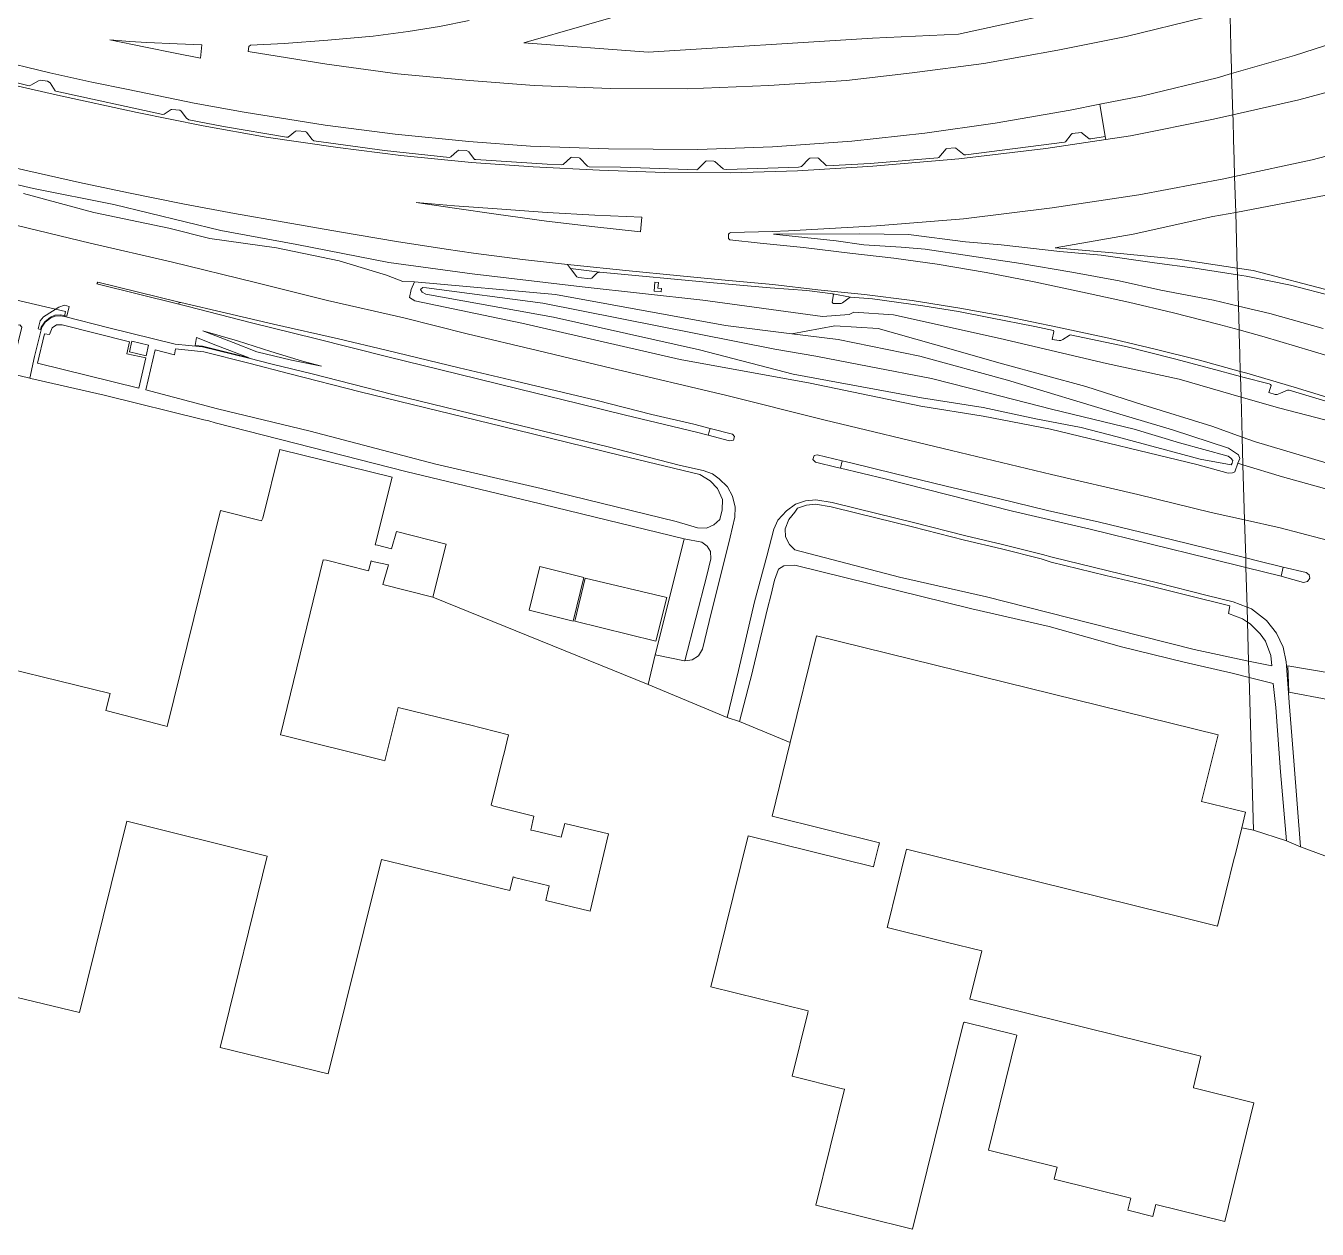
# Model space of a CAD drawing. Header units: metres. Extents: x 112942 to 118371, y 496117 to 499046.
# Drawn here: x 117495 to 117725.7, y 496274.2 to 496489.3 of the extents above; entities that cross this region are included whole.
import ezdxf

# ---------------------------------------------------------------- set-up
doc = ezdxf.new("R2010")
doc.units = ezdxf.units.M
doc.layers.add('B-WE-OG-TOPOKAART-G', color=253, linetype='Continuous', lineweight=18)

msp = doc.modelspace()

# ---------------------------------------------------------------- linework, layer by layer
at = {"layer": 'B-WE-OG-TOPOKAART-G'}
for points, elevation in [([(117516.476, 496430.358), (117513.504, 496431.061), (117513.95, 496432.948), (117516.923, 496432.245), (117516.476, 496430.358)], 0.197), ([(117513.504, 496431.061), (117516.476, 496430.358), (117516.923, 496432.245), (117513.95, 496432.948), (117513.504, 496431.061)], 0.197), ([(117584.904, 496384.855), (117586.854, 496392.685), (117594.717, 496390.705), (117592.797, 496382.911), (117584.904, 496384.855)], -0.103), ([(117584.904, 496384.855), (117592.797, 496382.911), (117594.717, 496390.705), (117586.854, 496392.685), (117584.904, 496384.855)], -0.103), ([(117607.565, 496379.324), (117593.103, 496382.94), (117594.941, 496390.615), (117609.555, 496387.152), (117607.565, 496379.324)], -0.211), ([(117593.103, 496382.94), (117607.565, 496379.324), (117609.555, 496387.152), (117594.941, 496390.615), (117593.103, 496382.94)], -0.211), ([(117712.279, 496345.979), (117711.076, 496341.104), (117710.935, 496340.535), (117707.941, 496328.409), (117699.124, 496330.586), (117698.828, 496330.659), (117652.348, 496342.134), (117652.233, 496341.665), (117649.004, 496328.588), (117648.899, 496328.161), (117658.973, 496325.674), (117659.457, 496325.554), (117665.797, 496323.989), (117663.661, 496315.337), (117663.962, 496315.263), (117704.989, 496305.134), (117703.621, 496299.595), (117703.661, 496299.5), (117714.456, 496296.836), (117709.219, 496275.617), (117696.898, 496278.658), (117696.787, 496278.21), (117696.372, 496276.525), (117691.908, 496277.627), (117692.441, 496279.788), (117678.751, 496283.167), (117679.186, 496284.927), (117679.281, 496285.313), (117667.012, 496288.341), (117672.095, 496308.938), (117671.686, 496309.039), (117662.742, 496311.246), (117662.561, 496311.114), (117653.457, 496274.237), (117636.177, 496278.503), (117641.297, 496299.245), (117640.936, 496299.334), (117631.904, 496301.564), (117634.707, 496312.917), (117634.792, 496313.265), (117617.407, 496317.557), (117624.065, 496344.524), (117646.475, 496338.991), (117646.609, 496339.535), (117647.382, 496342.666), (117647.543, 496343.317), (117628.337, 496348.058), (117631.594, 496361.25), (117636.297, 496380.302), (117708.037, 496362.591), (117705.098, 496350.686), (117712.962, 496348.744), (117712.279, 496345.979)], 0.149)]:
    msp.add_lwpolyline(points, close=True, dxfattribs=dict(at, elevation=elevation))
at = {"layer": 'B-WE-OG-TOPOKAART-G', "elevation": 0.503}
msp.add_lwpolyline([(117482.792, 496376.649), (117510.043, 496369.977), (117509.295, 496366.935), (117509.528, 496366.873), (117519.821, 496364.22), (117520.235, 496364.109), (117529.772, 496402.677), (117537.113, 496400.826), (117537.344, 496401.311), (117540.365, 496413.566), (117560.442, 496408.653), (117557.428, 496396.571), (117557.811, 496396.488), (117560.309, 496395.851), (117561.22, 496398.93), (117570.12, 496396.702), (117567.701, 496387.178), (117558.779, 496389.438), (117559.781, 496392.953), (117556.961, 496393.594), (117556.708, 496393.712), (117556.221, 496391.88), (117548.713, 496393.803), (117548.137, 496393.882), (117540.478, 496362.616), (117540.765, 496362.532), (117558.743, 496358.049), (117559.153, 496357.921), (117561.5, 496367.48), (117573.498, 496364.544), (117574.288, 496364.364), (117581.226, 496362.601), (117580.396, 496359.099), (117580.258, 496358.726), (117578.127, 496349.997), (117578.63, 496349.847), (117585.739, 496348.045), (117585.223, 496345.582), (117585.646, 496345.501), (117590.636, 496344.292), (117591.287, 496346.736), (117599.103, 496344.875), (117595.856, 496331.075), (117587.894, 496332.965), (117588.512, 496335.595), (117582.566, 496337.032), (117582.058, 496337.205), (117581.451, 496334.784), (117558.519, 496340.296), (117549.034, 496302.023), (117529.686, 496306.702), (117538.137, 496340.901), (117513.039, 496347.149), (117504.571, 496312.937), (117485.222, 496317.614)], dxfattribs=at)
at = {"layer": 'B-WE-OG-TOPOKAART-G'}
for points in [[(117709.915, 496499.924, 0.266), (117708.524, 496499.478, 0.277), (117686.843, 496493.283, 0.286), (117661.663, 496487.837, 0.049), (117646.279, 496487.126, 0.034), (117606.21, 496484.632, 0.106), (117584, 496486.273, 0.307), (117616.33, 496495.644, 0.583), (117642.291, 496513.058, 1.171), (117654.042, 496521.121, 1.3), (117665.12, 496530.207, 1.522), (117680.073, 496544.947, 1.807), (117693.818, 496561.327, 2.332), (117702.052, 496572.628, 2.731), (117707.543, 496581.947, 2.786), (117709.915, 496499.924, 0.266)], [(117735.93, 496488.613, 0.589), (117721.7, 496484.034, 0.644), (117710.469, 496480.802, 0.604), (117710.444, 496481.667, 0.574), (117710.342, 496485.19, 0.428), (117710.238, 496488.774, 0.267), (117710.141, 496492.114, 0.146), (117718.146, 496494.358, 0.14), (117731.345, 496498.58, 0.134)], [(117616.33, 496495.644, 0.583), (117584, 496486.273, 0.307), (117606.21, 496484.632, 0.106), (117646.279, 496487.126, 0.034), (117661.663, 496487.837, 0.049), (117686.843, 496493.283, 0.286)], [(117710.141, 496492.114, 0.146), (117710.238, 496488.774, 0.267), (117710.342, 496485.19, 0.428), (117710.444, 496481.667, 0.574), (117710.469, 496480.802, 0.604), (117707.87, 496480.054, 0.595), (117694.606, 496476.782, 0.547), (117686.918, 496475.303, 0.57), (117681.588, 496474.277, 0.596), (117668.199, 496471.902, 0.586), (117655.646, 496470.121, 0.616), (117642.575, 496468.68, 0.633), (117628.443, 496467.718, 0.609), (117615.05, 496467.197, 0.606), (117599.11, 496467.313, 0.602), (117585.198, 496467.816, 0.596), (117574.141, 496468.651, 0.596), (117560.984, 496469.933, 0.606), (117548.472, 496471.537, 0.571), (117534.011, 496473.898, 0.541), (117525.064, 496475.488, 0.52), (117513.267, 496477.937, 0.488), (117506.807, 496479.254, 0.487), (117499.304, 496480.945, 0.461), (117488.912, 496483.411, 0.418)], [(117705.26, 496490.746, 0.149), (117691.623, 496487.439, 0.163), (117679.398, 496484.955, 0.143), (117666.208, 496482.617, 0.168), (117653.4, 496480.928, 0.135), (117641.643, 496479.562, 0.141), (117627.76, 496478.635, 0.135), (117613.157, 496478.075, 0.128), (117599.426, 496478.127, 0.163), (117585.825, 496478.637, 0.16), (117574.241, 496479.56, 0.146), (117561.381, 496480.769, 0.137), (117548.788, 496482.47, 0.107), (117534.702, 496484.745, 0.172), (117534.84, 496485.613, 0.164), (117535.11, 496485.857, 0.162), (117541.156, 496486.154, 0.251), (117548.933, 496486.732, 0.272), (117557.072, 496487.483, 0.334), (117563.325, 496488.323, 0.375), (117568.884, 496489.194, 0.409), (117574.198, 496490.247, 0.432)], [(117574.198, 496490.247, 0.432), (117568.884, 496489.194, 0.409), (117563.325, 496488.323, 0.375), (117557.072, 496487.483, 0.334), (117548.933, 496486.732, 0.272), (117541.156, 496486.154, 0.251), (117535.11, 496485.857, 0.162), (117534.84, 496485.613, 0.164), (117534.702, 496484.745, 0.172), (117548.788, 496482.47, 0.107), (117561.381, 496480.769, 0.137), (117574.241, 496479.56, 0.146), (117585.825, 496478.637, 0.16), (117599.426, 496478.127, 0.163), (117613.157, 496478.075, 0.128), (117627.76, 496478.635, 0.135), (117641.643, 496479.562, 0.141), (117653.4, 496480.928, 0.135), (117666.208, 496482.617, 0.168), (117679.398, 496484.955, 0.143), (117691.623, 496487.439, 0.163), (117705.26, 496490.746, 0.149)], [(117526.182, 496483.556, 0.254), (117521.676, 496484.434, 0.25), (117521.701, 496484.425, 0.243), (117516.368, 496485.488, 0.234), (117510.02, 496486.827, 0.214), (117513.578, 496486.55, 0.216), (117516.606, 496486.358, 0.222), (117522.036, 496486.094, 0.229), (117526.453, 496485.951, 0.215), (117526.182, 496483.556, 0.254)], [(117736.82, 496479.966, 0.432), (117722.484, 496476.103, 0.419), (117710.682, 496473.406, 0.418), (117710.469, 496480.802, 0.604), (117721.7, 496484.034, 0.644), (117735.93, 496488.613, 0.589)], [(117488.912, 496483.411, 0.418), (117499.304, 496480.945, 0.461), (117506.807, 496479.254, 0.487), (117513.267, 496477.937, 0.488), (117525.064, 496475.488, 0.52), (117534.011, 496473.898, 0.541), (117548.472, 496471.537, 0.571), (117560.984, 496469.933, 0.606), (117574.141, 496468.651, 0.596), (117585.198, 496467.816, 0.596), (117599.11, 496467.313, 0.602), (117615.05, 496467.197, 0.606), (117628.443, 496467.718, 0.609), (117642.575, 496468.68, 0.633), (117655.646, 496470.121, 0.616), (117668.199, 496471.902, 0.586), (117681.588, 496474.277, 0.596), (117686.918, 496475.303, 0.57)], [(117485.079, 496481.241, 0.577), (117495.585, 496478.597, 0.574), (117495.853, 496478.719, 0.568), (117497.271, 496479.483, 0.568), (117497.525, 496479.605, 0.568), (117498.832, 496479.417, 0.571), (117499.311, 496479.117, 0.577), (117500.222, 496477.726, 0.571), (117500.327, 496477.623, 0.568), (117519.471, 496473.445, 0.526), (117519.706, 496473.548, 0.523), (117520.981, 496474.346, 0.514), (117521.051, 496474.385, 0.514), (117522.532, 496474.225, 0.529), (117522.739, 496474.062, 0.532), (117523.709, 496472.842, 0.544), (117524.102, 496472.492, 0.541), (117530.332, 496471.335, 0.529), (117541.547, 496469.42, 0.499), (117541.866, 496469.424, 0.499), (117543.164, 496470.473, 0.46), (117543.405, 496470.575, 0.46), (117544.876, 496470.405, 0.457), (117545.148, 496470.294, 0.457), (117546.127, 496469.011, 0.463), (117546.431, 496468.779, 0.463), (117559.074, 496467.021, 0.466), (117570.689, 496465.804, 0.49), (117570.907, 496465.902, 0.484), (117572.07, 496466.936, 0.46), (117572.383, 496467.071, 0.46), (117573.714, 496467.042, 0.451), (117574.164, 496466.789, 0.433), (117575.164, 496465.459, 0.418), (117575.391, 496465.404, 0.418), (117588.15, 496464.577, 0.496), (117590.724, 496464.453, 0.469), (117590.983, 496464.536, 0.469), (117592.376, 496465.784, 0.478), (117592.502, 496465.831, 0.478), (117593.889, 496465.722, 0.484), (117593.996, 496465.646, 0.484), (117595.386, 496464.219, 0.475), (117595.629, 496464.146, 0.472), (117601.283, 496464.072, 0.478), (117604.82, 496463.93, 0.538), (117614.885, 496463.611, 0.466), (117615.096, 496463.684, 0.442), (117616.499, 496465.138, 0.496), (117616.6, 496465.186, 0.502), (117617.924, 496465.144, 0.499), (117618.096, 496465.1, 0.499), (117619.58, 496463.764, 0.52), (117619.725, 496463.716, 0.52), (117620.27, 496463.654, 0.526), (117633.071, 496464.035, 0.517), (117633.373, 496464.1, 0.511), (117633.6, 496464.201, 0.508), (117634.921, 496465.574, 0.493), (117635.092, 496465.644, 0.493), (117636.456, 496465.71, 0.493), (117636.633, 496465.677, 0.493), (117638.001, 496464.343, 0.526), (117638.11, 496464.311, 0.526), (117645.887, 496464.722, 0.541), (117657.944, 496465.724, 0.475), (117658.144, 496465.815, 0.475), (117659.449, 496467.326, 0.505), (117659.574, 496467.42, 0.508), (117661.034, 496467.514, 0.511), (117661.155, 496467.469, 0.511), (117662.681, 496466.257, 0.523), (117662.963, 496466.246, 0.526), (117680.597, 496468.5, 0.508), (117680.78, 496468.596, 0.508), (117681.815, 496469.91, 0.451), (117681.951, 496470.055, 0.451), (117683.607, 496470.234, 0.436), (117683.755, 496470.16, 0.445), (117685.026, 496469.152, 0.406), (117685.331, 496469.099, 0.445), (117687.879, 496469.545, 0.439)], [(117686.918, 496475.303, 0.57), (117686.978, 496474.945, 0.64), (117687.879, 496469.545, 0.439), (117685.331, 496469.099, 0.445), (117685.026, 496469.152, 0.406), (117683.755, 496470.16, 0.445), (117683.607, 496470.234, 0.436), (117681.951, 496470.055, 0.451), (117681.815, 496469.91, 0.451), (117680.78, 496468.596, 0.508), (117680.597, 496468.5, 0.508), (117662.963, 496466.246, 0.526), (117662.681, 496466.257, 0.523), (117661.155, 496467.469, 0.511), (117661.034, 496467.514, 0.511), (117659.574, 496467.42, 0.508), (117659.449, 496467.326, 0.505), (117658.144, 496465.815, 0.475), (117657.944, 496465.724, 0.475), (117645.887, 496464.722, 0.541), (117638.11, 496464.311, 0.526), (117638.001, 496464.343, 0.526), (117636.633, 496465.677, 0.493), (117636.456, 496465.71, 0.493), (117635.092, 496465.644, 0.493), (117634.921, 496465.574, 0.493), (117633.6, 496464.201, 0.508), (117633.373, 496464.1, 0.511), (117633.071, 496464.035, 0.517), (117620.27, 496463.654, 0.526), (117619.725, 496463.716, 0.52), (117619.58, 496463.764, 0.52), (117618.096, 496465.1, 0.499), (117617.924, 496465.144, 0.499), (117616.6, 496465.186, 0.502), (117616.499, 496465.138, 0.496), (117615.096, 496463.684, 0.442), (117614.885, 496463.611, 0.466), (117604.82, 496463.93, 0.538), (117601.283, 496464.072, 0.478), (117595.629, 496464.146, 0.472), (117595.386, 496464.219, 0.475), (117593.996, 496465.646, 0.484), (117593.889, 496465.722, 0.484), (117592.502, 496465.831, 0.478), (117592.376, 496465.784, 0.478), (117590.983, 496464.536, 0.469), (117590.724, 496464.453, 0.469), (117588.15, 496464.577, 0.496), (117575.391, 496465.404, 0.418), (117575.164, 496465.459, 0.418), (117574.164, 496466.789, 0.433), (117573.714, 496467.042, 0.451), (117572.383, 496467.071, 0.46), (117572.07, 496466.936, 0.46), (117570.907, 496465.902, 0.484), (117570.689, 496465.804, 0.49), (117559.074, 496467.021, 0.466), (117546.431, 496468.779, 0.463), (117546.127, 496469.011, 0.463), (117545.148, 496470.294, 0.457), (117544.876, 496470.405, 0.457), (117543.405, 496470.575, 0.46), (117543.164, 496470.473, 0.46), (117541.866, 496469.424, 0.499), (117541.547, 496469.42, 0.499), (117530.332, 496471.335, 0.529), (117524.102, 496472.492, 0.541), (117523.709, 496472.842, 0.544), (117522.739, 496474.062, 0.532), (117522.532, 496474.225, 0.529), (117521.051, 496474.385, 0.514), (117520.981, 496474.346, 0.514), (117519.706, 496473.548, 0.523), (117519.471, 496473.445, 0.526), (117500.327, 496477.623, 0.568), (117500.222, 496477.726, 0.571), (117499.311, 496479.117, 0.577), (117498.832, 496479.417, 0.571), (117497.525, 496479.605, 0.568), (117497.271, 496479.483, 0.568), (117495.853, 496478.719, 0.568), (117495.585, 496478.597, 0.574), (117485.079, 496481.241, 0.577)], [(117710.682, 496473.406, 0.418), (117707.244, 496472.62, 0.418), (117692.362, 496469.687, 0.434), (117687.967, 496469.022, 0.43), (117687.879, 496469.545, 0.439), (117686.978, 496474.945, 0.64), (117686.918, 496475.303, 0.57), (117694.606, 496476.782, 0.547), (117707.87, 496480.054, 0.595), (117710.469, 496480.802, 0.604), (117710.682, 496473.406, 0.418)], [(117739.623, 496469.225, 0.798), (117724.871, 496465.388, 0.807), (117711.001, 496462.377, 0.817), (117710.913, 496465.425, 0.742), (117710.811, 496468.951, 0.6), (117710.709, 496472.494, 0.468), (117710.682, 496473.406, 0.418), (117722.484, 496476.103, 0.419), (117736.82, 496479.966, 0.432)], [(117489.367, 496479.48, 0.452), (117500.617, 496476.941, 0.423), (117514.888, 496473.808, 0.408), (117526.669, 496471.444, 0.393), (117537.935, 496469.423, 0.402), (117550.723, 496467.545, 0.411), (117562.005, 496466.154, 0.41), (117574.615, 496464.905, 0.37), (117585.661, 496464.134, 0.396), (117597.498, 496463.496, 0.389), (117609.103, 496463.13, 0.41), (117620.95, 496463.065, 0.406), (117632.857, 496463.424, 0.431), (117645.466, 496464.151, 0.424), (117646.374, 496464.216, 0.442), (117661.706, 496465.524, 0.453), (117677.251, 496467.401, 0.434), (117687.967, 496469.022, 0.43), (117692.362, 496469.687, 0.434), (117707.244, 496472.62, 0.418), (117710.682, 496473.406, 0.418), (117710.709, 496472.494, 0.468), (117710.811, 496468.951, 0.6), (117710.913, 496465.425, 0.742), (117711.001, 496462.377, 0.817), (117709.081, 496461.96, 0.818), (117693.888, 496459.098, 0.787), (117678.379, 496456.811, 0.776), (117662.559, 496454.838, 0.779), (117647.011, 496453.591, 0.81), (117631.303, 496452.666, 0.755), (117628.384, 496452.59, 0.749), (117620.973, 496452.395, 0.764), (117620.715, 496452.271, 0.771), (117620.553, 496452.076, 0.791), (117620.568, 496451.718, 0.795), (117620.539, 496451.323, 0.797), (117620.771, 496451.054, 0.8), (117626.235, 496450.481, 0.9), (117633.954, 496449.673, 1.135), (117642.254, 496448.68, 1.425), (117650.072, 496447.816, 1.737), (117657.85, 496446.731, 2.072), (117666.595, 496445.225, 2.478), (117675.162, 496443.561, 2.865), (117683.796, 496441.736, 3.269), (117692.017, 496439.902, 3.614), (117700.063, 496438.033, 3.916), (117708.234, 496435.961, 4.184), (117711.794, 496434.979, 4.304), (117711.813, 496434.33, 4.311), (117711.92, 496430.637, 4.272), (117712.009, 496427.541, 4.225), (117704.745, 496429.542, 3.982), (117696.819, 496431.535, 3.675), (117688.535, 496433.485, 3.351), (117679.335, 496435.46, 2.957), (117670.198, 496437.368, 2.537), (117661.888, 496438.873, 2.129), (117653.389, 496440.221, 1.737), (117644.849, 496441.274, 1.391), (117636.522, 496442.158, 1.092), (117628.463, 496443.082, 0.858), (117619.279, 496443.912, 0.665), (117611.933, 496444.64, 0.595), (117602.198, 496445.565, 0.552), (117592.976, 496446.526, 0.551), (117591.757, 496446.664, 0.572), (117583.714, 496447.577, 0.616), (117575.005, 496448.71, 0.683), (117570.121, 496449.421, 0.7), (117561.211, 496450.761, 0.746), (117551.032, 496452.481, 0.779), (117541.164, 496454.201, 0.799), (117532.305, 496455.782, 0.786), (117523.021, 496457.482, 0.755), (117513.349, 496459.471, 0.718), (117504.588, 496461.334, 0.672), (117495.367, 496463.392, 0.625), (117487.277, 496465.257, 0.609)], [(117687.879, 496469.545, 0.439), (117687.967, 496469.022, 0.43), (117677.251, 496467.401, 0.434), (117661.706, 496465.524, 0.453), (117646.374, 496464.216, 0.442), (117645.466, 496464.151, 0.424), (117632.857, 496463.424, 0.431), (117620.95, 496463.065, 0.406), (117609.103, 496463.13, 0.41), (117597.498, 496463.496, 0.389), (117585.661, 496464.134, 0.396), (117574.615, 496464.905, 0.37), (117562.005, 496466.154, 0.41), (117550.723, 496467.545, 0.411), (117537.935, 496469.423, 0.402), (117526.669, 496471.444, 0.393), (117514.888, 496473.808, 0.408), (117500.617, 496476.941, 0.423), (117489.367, 496479.48, 0.452)], [(117727.353, 496459.025, 0.965), (117711.186, 496455.985, 1.082), (117711.001, 496462.377, 0.817), (117724.871, 496465.388, 0.807), (117739.623, 496469.225, 0.798)], [(117783.414, 496425.39, 2.501), (117780.555, 496423.129, 2.426), (117774.341, 496426.782, 1.64), (117762.667, 496431.61, 1.388), (117749.353, 496435.817, 1.433), (117741.927, 496438.014, 1.376), (117728.432, 496441.895, 1.325), (117714.316, 496445.568, 1.379), (117711.475, 496446.005, 1.346), (117711.186, 496455.985, 1.082), (117727.353, 496459.025, 0.965), (117753.344, 496466.183, 1.01), (117753.513, 496459.796, 1.331), (117757.848, 496453.548, 1.331), (117761.162, 496448.472, 1.331), (117766.297, 496442.134, 1.373), (117770.278, 496437.535, 1.508), (117774.228, 496433.014, 1.67), (117778.14, 496429.231, 2.069), (117783.414, 496425.39, 2.501)], [(117487.277, 496465.257, 0.609), (117495.367, 496463.392, 0.625), (117504.588, 496461.334, 0.672), (117513.349, 496459.471, 0.718), (117523.021, 496457.482, 0.755), (117532.305, 496455.782, 0.786), (117541.164, 496454.201, 0.799), (117551.032, 496452.481, 0.779), (117561.211, 496450.761, 0.746), (117570.121, 496449.421, 0.7), (117575.005, 496448.71, 0.683), (117583.714, 496447.577, 0.616), (117591.757, 496446.664, 0.572), (117592.308, 496445.927, 0.622), (117593.423, 496444.436, 0.616), (117593.725, 496444.341, 0.619), (117595.824, 496444.124, 0.61), (117596.131, 496444.244, 0.61), (117597.106, 496445.147, 0.607), (117597.56, 496445.283, 0.628), (117617.856, 496443.388, 0.709), (117628.028, 496442.509, 0.928), (117634.554, 496442.004, 1.114), (117639.211, 496441.415, 1.243), (117639.318, 496441.322, 1.243), (117639.104, 496439.916, 1.192), (117639.24, 496439.712, 1.195), (117640.682, 496439.709, 1.303), (117640.946, 496439.835, 1.309), (117642.126, 496440.728, 1.375), (117642.362, 496440.827, 1.378), (117646.282, 496440.521, 1.501), (117655.304, 496439.301, 1.87), (117661.679, 496438.252, 2.158), (117667.371, 496437.133, 2.452), (117675.303, 496435.61, 2.836), (117678.626, 496434.884, 2.998), (117678.681, 496434.709, 2.998), (117678.422, 496433.264, 2.986), (117679.644, 496433.049, 3.004), (117679.928, 496433.097, 3.019), (117680.287, 496433.252, 3.046), (117681.413, 496433.984, 3.088), (117681.609, 496434.097, 3.097), (117691.558, 496431.986, 3.553), (117700.258, 496429.812, 3.892), (117706.731, 496428.057, 4.081), (117712.034, 496426.671, 4.28), (117712.142, 496422.956, 4.255), (117701.07, 496426.146, 3.847), (117688.074, 496428.994, 3.382), (117669.124, 496433.44, 2.551), (117650.035, 496437.674, 1.615), (117642.934, 496438.138, 1.351), (117642.133, 496437.71, 1.351), (117637.339, 496437.368, 0.877), (117615.97, 496440.292, 0.595), (117594.419, 496442.676, 0.595), (117574.758, 496444.983, 0.817), (117559.83, 496446.997, 0.775), (117543.443, 496450.211, 0.82), (117529.834, 496452.753, 0.898), (117510.714, 496457.358, 0.883), (117496.334, 496460.255, 0.736), (117486.318, 496462.565, 0.67)], [(117486.318, 496462.565, 0.67), (117496.334, 496460.255, 0.736), (117510.714, 496457.358, 0.883), (117529.834, 496452.753, 0.898), (117543.443, 496450.211, 0.82), (117559.83, 496446.997, 0.775), (117574.758, 496444.983, 0.817), (117594.419, 496442.676, 0.595), (117615.97, 496440.292, 0.595), (117637.339, 496437.368, 0.877), (117642.133, 496437.71, 1.351), (117642.934, 496438.138, 1.351), (117650.035, 496437.674, 1.615), (117669.124, 496433.44, 2.551), (117688.074, 496428.994, 3.382), (117701.07, 496426.146, 3.847), (117712.142, 496422.956, 4.255), (117712.348, 496415.829, 0.399), (117706.937, 496417.786, 0.487), (117694.57, 496421.557, 0.445), (117684.383, 496424.885, 0.463), (117669.509, 496428.89, 0.547), (117657.2, 496432.447, 0.736), (117647.287, 496435.204, 0.478), (117639.544, 496435.69, 0.232), (117631.866, 496434.267, -0.03), (117620.044, 496435.734, -0.139), (117589.662, 496441.273, -0.02), (117564.455, 496443.587, -0.373), (117562.328, 496443.626, -0.373), (117559.422, 496444.735, -0.66), (117550.98, 496447.312, -0.61), (117539.805, 496449.629, -0.733), (117527.853, 496451.301, -0.8), (117520.553, 496453.127, -0.783), (117507.151, 496455.932, -0.743), (117494.543, 496459.329, -0.697)], [(117711.186, 496455.985, 1.082), (117707.114, 496455.219, 1.112), (117692.864, 496452.072, 1.112), (117678.945, 496449.627, 1.112), (117690.616, 496448.611, 1.187), (117700.878, 496447.636, 1.223), (117711.475, 496446.005, 1.346), (117711.51, 496444.807, 1.227), (117703.908, 496446.027, 1.187), (117696.666, 496446.975, 1.121), (117687.153, 496448.333, 1.046), (117679.751, 496448.999, 1.061), (117669.279, 496450.159, 0.962), (117662.879, 496450.713, 1.007), (117652.709, 496452.046, 0.802), (117644.037, 496452.147, 0.781), (117628.595, 496452.064, 0.754), (117639.808, 496450.909, 1.289), (117644.75, 496450.149, 1.424), (117651.402, 496449.742, 1.799), (117655.693, 496449.417, 1.862), (117663.64, 496448.198, 2.126), (117672.772, 496446.845, 2.549), (117681.907, 496445.275, 2.963), (117690.393, 496443.764, 3.476), (117697.815, 496442.082, 3.788), (117707.218, 496440.263, 4.112), (117711.671, 496439.226, 4.259), (117711.794, 496434.979, 4.304), (117708.234, 496435.961, 4.184), (117700.063, 496438.033, 3.916), (117692.017, 496439.902, 3.614), (117683.796, 496441.736, 3.269), (117675.162, 496443.561, 2.865), (117666.595, 496445.225, 2.478), (117657.85, 496446.731, 2.072), (117650.072, 496447.816, 1.737), (117642.254, 496448.68, 1.425), (117633.954, 496449.673, 1.135), (117626.235, 496450.481, 0.9), (117620.771, 496451.054, 0.8), (117620.539, 496451.323, 0.797), (117620.568, 496451.718, 0.795), (117620.553, 496452.076, 0.791), (117620.715, 496452.271, 0.771), (117620.973, 496452.395, 0.764), (117628.384, 496452.59, 0.749), (117631.303, 496452.666, 0.755), (117647.011, 496453.591, 0.81), (117662.559, 496454.838, 0.779), (117678.379, 496456.811, 0.776), (117693.888, 496459.098, 0.787), (117709.081, 496461.96, 0.818), (117711.001, 496462.377, 0.817), (117711.186, 496455.985, 1.082)], [(117494.543, 496459.329, -0.697), (117507.151, 496455.932, -0.743), (117520.553, 496453.127, -0.783), (117527.853, 496451.301, -0.8), (117539.805, 496449.629, -0.733), (117550.98, 496447.312, -0.61), (117559.422, 496444.735, -0.66), (117562.328, 496443.626, -0.373), (117564.455, 496443.587, -0.373), (117563.828, 496442.183, -0.37), (117563.569, 496440.768, -0.292), (117564.516, 496440.179, -0.22), (117583.639, 496436.186, -0.391), (117611.939, 496429.695, -0.403), (117635.12, 496425.427, -0.494), (117654.941, 496421.355, -0.53), (117666.057, 496419.556, -0.242), (117678.106, 496417.2, -0.236), (117704.226, 496410.901, -0.092), (117709.824, 496409.39, 0.055), (117710.61, 496409.419, 0.043), (117711.016, 496409.62, 0.04), (117711.593, 496411.134, 0.16), (117712.492, 496410.862, 0.189), (117712.777, 496401.006, 0.073), (117706.779, 496402.344, 0.083), (117693.716, 496405.571, 0.117), (117678.279, 496409.153, 0.007), (117660.433, 496413.44, 0.013), (117637.602, 496418.906, -0.067), (117620.27, 496423.235, -0.103), (117599.561, 496428.147, -0.143), (117586.42, 496431.276, -0.183), (117573.836, 496434.294, -0.187), (117562.529, 496437.147, -0.15), (117548.867, 496440.209, -0.183), (117536.029, 496443.459, -0.063), (117520.954, 496447.153, -0.107), (117506.472, 496450.46, -0.153), (117493.444, 496453.632, -0.127)], [(117605.039, 496455.139, 0.72), (117604.846, 496452.502, 0.719), (117596.643, 496453.391, 0.72), (117588.041, 496454.418, 0.68), (117579.041, 496455.665, 0.693), (117571.593, 496456.725, 0.709), (117564.741, 496457.767, 0.706), (117571.587, 496457.176, 0.685), (117579.189, 496456.597, 0.698), (117588.126, 496455.95, 0.69), (117596.665, 496455.465, 0.718), (117605.039, 496455.139, 0.72)], [(117711.186, 496455.985, 1.082), (117711.475, 496446.005, 1.346), (117700.878, 496447.636, 1.223), (117690.616, 496448.611, 1.187), (117678.945, 496449.627, 1.112), (117692.864, 496452.072, 1.112), (117707.114, 496455.219, 1.112), (117711.186, 496455.985, 1.082)], [(117493.444, 496453.632, -0.127), (117506.472, 496450.46, -0.153)], [(117711.51, 496444.807, 1.227), (117711.671, 496439.226, 4.259), (117707.218, 496440.263, 4.112), (117697.815, 496442.082, 3.788), (117690.393, 496443.764, 3.476), (117681.907, 496445.275, 2.963), (117672.772, 496446.845, 2.549), (117663.64, 496448.198, 2.126), (117655.693, 496449.417, 1.862), (117651.402, 496449.742, 1.799), (117644.75, 496450.149, 1.424), (117639.808, 496450.909, 1.289), (117628.595, 496452.064, 0.754), (117644.037, 496452.147, 0.781), (117652.709, 496452.046, 0.802), (117662.879, 496450.713, 1.007), (117669.279, 496450.159, 0.962), (117679.751, 496448.999, 1.061), (117687.153, 496448.333, 1.046), (117696.666, 496446.975, 1.121), (117703.908, 496446.027, 1.187), (117711.51, 496444.807, 1.227)], [(117506.472, 496450.46, -0.153), (117520.954, 496447.153, -0.107), (117536.029, 496443.459, -0.063), (117548.867, 496440.209, -0.183), (117562.529, 496437.147, -0.15), (117573.836, 496434.294, -0.187), (117586.42, 496431.276, -0.183), (117599.561, 496428.147, -0.143), (117620.27, 496423.235, -0.103), (117637.602, 496418.906, -0.067), (117660.433, 496413.44, 0.013), (117678.279, 496409.153, 0.007), (117693.716, 496405.571, 0.117), (117706.779, 496402.344, 0.083), (117712.777, 496401.006, 0.073), (117712.973, 496394.215, 0.224), (117699.885, 496397.441, 0.23), (117686.822, 496400.599, 0.203), (117677.572, 496402.708, 0.233), (117669.057, 496404.788, 0.28), (117659.478, 496407.068, 0.29), (117650.134, 496409.332, 0.233), (117642.636, 496411.156, 0.173), (117640.854, 496411.584, 0.19), (117636.369, 496412.661, 0.233), (117635.882, 496412.495, 0.26), (117635.618, 496411.829, 0.26), (117636.103, 496411.307, 0.26), (117639.964, 496410.376, 0.213), (117640.562, 496410.233, 0.212), (117648.541, 496408.329, 0.197), (117659.55, 496405.579, 0.213), (117671.302, 496402.563, 0.207), (117685.167, 496399.377, 0.143), (117706.504, 496394.098, 0.1), (117713.023, 496392.484, 0.135), (117713.227, 496385.431, 0.045), (117710.708, 496386.381, 0.083), (117706.084, 496387.529, 0.13), (117697.201, 496389.765, 0.127), (117688.411, 496391.892, 0.12), (117678.391, 496394.354, 0.09), (117676.646, 496394.813, 0.143), (117669.511, 496396.592, 0.163), (117662.943, 496398.193, 0.157), (117653.615, 496400.562, 0.107), (117643.685, 496402.966, 0.103), (117639.082, 496404.126, 0.067), (117636.133, 496404.601, 0.023), (117634.324, 496404.437, -0.013), (117632.53, 496403.797, -0.047), (117630.899, 496402.657, -0.127), (117629.364, 496400.95, -0.153), (117628.636, 496399.371, -0.213), (117627.413, 496394.506, -0.227), (117625.22, 496386.381, -0.247), (117622.365, 496374.109, -0.223), (117620.286, 496365.684, -0.267), (117606.181, 496371.573, -0.337), (117607.44, 496376.901, -0.292), (117612.67, 496375.809, -0.283), (117612.723, 496375.817, -0.285), (117614.05, 496376.007, -0.327), (117615.203, 496376.703, -0.353), (117615.878, 496377.889, -0.37), (117617.122, 496382.875, -0.293), (117620.877, 496397.94, -0.243), (117621.687, 496401.487, -0.19), (117621.723, 496403.302, -0.167), (117621.247, 496405.258, -0.107), (117620.362, 496406.931, -0.087), (117618.913, 496408.38, -0.06), (117617.686, 496409.217, -0.027), (117616.013, 496409.857, 0.013), (117611.977, 496410.765, 0.15), (117598.824, 496414.111, 0.087), (117581.596, 496418.317, 0.073), (117560.549, 496423.447, 0.14), (117546.129, 496427.116, 0.127), (117538.988, 496428.862, 0.137), (117534.838, 496429.902, 0.135), (117531.9, 496430.638, 0.133), (117526.552, 496431.936, 0.147), (117521.648, 496432.396, 0.103), (117509.811, 496435.323, 0.123), (117501.877, 496437.395, 0.077), (117502.052, 496438.26, 0.109), (117486.935, 496441.751, 0.083)], [(117712.009, 496427.541, 4.225), (117712.034, 496426.671, 4.28), (117706.731, 496428.057, 4.081), (117700.258, 496429.812, 3.892), (117691.558, 496431.986, 3.553), (117681.609, 496434.097, 3.097), (117681.413, 496433.984, 3.088), (117680.287, 496433.252, 3.046), (117679.928, 496433.097, 3.019), (117679.644, 496433.049, 3.004), (117678.422, 496433.264, 2.986), (117678.681, 496434.709, 2.998), (117678.626, 496434.884, 2.998), (117675.303, 496435.61, 2.836), (117667.371, 496437.133, 2.452), (117661.679, 496438.252, 2.158), (117655.304, 496439.301, 1.87), (117646.282, 496440.521, 1.501), (117642.362, 496440.827, 1.378), (117639.211, 496441.415, 1.243), (117634.554, 496442.004, 1.114), (117628.028, 496442.509, 0.928), (117617.856, 496443.388, 0.709), (117597.56, 496445.283, 0.628), (117592.308, 496445.927, 0.622), (117591.757, 496446.664, 0.572), (117592.976, 496446.526, 0.551), (117602.198, 496445.565, 0.552), (117611.933, 496444.64, 0.595), (117619.279, 496443.912, 0.665), (117628.463, 496443.082, 0.858), (117636.522, 496442.158, 1.092), (117644.849, 496441.274, 1.391), (117653.389, 496440.221, 1.737), (117661.888, 496438.873, 2.129), (117670.198, 496437.368, 2.537), (117679.335, 496435.46, 2.957), (117688.535, 496433.485, 3.351), (117696.819, 496431.535, 3.675), (117704.745, 496429.542, 3.982), (117712.009, 496427.541, 4.225)], [(117597.56, 496445.283, 0.628), (117597.106, 496445.147, 0.607), (117596.131, 496444.244, 0.61), (117595.824, 496444.124, 0.61), (117593.725, 496444.341, 0.619), (117593.423, 496444.436, 0.616), (117592.308, 496445.927, 0.622), (117597.56, 496445.283, 0.628)], [(117728.811, 496440.957, 1.244), (117720.977, 496442.969, 1.214), (117713.071, 496444.557, 1.235), (117711.51, 496444.807, 1.227), (117711.475, 496446.005, 1.346), (117714.316, 496445.568, 1.379), (117728.432, 496441.895, 1.325)], [(117616.914, 496416.136, 0.198), (117620.741, 496415.141, 0.193), (117621.44, 496415.273, 0.193), (117621.639, 496415.909, 0.193), (117621.272, 496416.351, 0.193), (117617.255, 496417.369, 0.181), (117614.34, 496418.108, 0.173), (117606.855, 496419.826, 0.03), (117597.063, 496422.331, 0.023), (117582.55, 496425.792, 0.017), (117572.452, 496428.186, 0.04), (117559.355, 496431.351, 0.037), (117550.887, 496433.365, 0.073), (117539.272, 496435.996, 0.117), (117530.871, 496437.992, 0.157), (117522.702, 496439.851, 0.17), (117522.508, 496439.899, 0.17), (117522.411, 496439.923, 0.17), (117507.84, 496443.521, 0.147), (117507.696, 496443.182, 0.147), (117522.308, 496439.596, 0.129), (117523.785, 496439.234, 0.127), (117535.327, 496436.217, 0.11), (117546.699, 496433.439, 0.1), (117559.664, 496430.16, 0.13), (117572.281, 496427.056, 0.173), (117583.198, 496424.355, 0.157), (117593.69, 496421.814, 0.15), (117602.17, 496419.747, 0.173), (117614.847, 496416.673, 0.2), (117616.914, 496416.136, 0.198)], [(117522.411, 496439.923, 0.17), (117522.308, 496439.596, 0.129), (117507.696, 496443.182, 0.147), (117507.84, 496443.521, 0.147), (117522.411, 496439.923, 0.17)], [(117631.866, 496434.267, -0.03), (117640.128, 496433.241, 0.046), (117654.721, 496430.269, 0.448), (117670.429, 496426.009, 0.4), (117690.481, 496419.913, 0.355), (117699.907, 496417.09, 0.268), (117709.875, 496413.817, 0.169), (117711.701, 496412.632, 0.136), (117711.928, 496412.013, 0.085), (117711.593, 496411.134, 0.16), (117711.016, 496409.62, 0.04), (117710.61, 496409.419, 0.043), (117709.824, 496409.39, 0.055), (117704.226, 496410.901, -0.092), (117678.106, 496417.2, -0.236), (117666.057, 496419.556, -0.242), (117654.941, 496421.355, -0.53), (117635.12, 496425.427, -0.494), (117611.939, 496429.695, -0.403), (117583.639, 496436.186, -0.391), (117564.516, 496440.179, -0.22), (117563.569, 496440.768, -0.292), (117563.828, 496442.183, -0.37), (117564.455, 496443.587, -0.373), (117589.662, 496441.273, -0.02), (117620.044, 496435.734, -0.139), (117631.866, 496434.267, -0.03)], [(117607.257, 496441.901, 0.55), (117608.523, 496441.757, 0.586), (117608.59, 496442.39, 0.583), (117607.947, 496442.454, 0.625), (117608.053, 496443.448, 0.631), (117607.418, 496443.476, 0.55), (117607.257, 496441.901, 0.55)], [(117607.257, 496441.901, 0.55), (117607.418, 496443.476, 0.55), (117608.053, 496443.448, 0.631), (117607.947, 496442.454, 0.625), (117608.59, 496442.39, 0.583), (117608.523, 496441.757, 0.586), (117607.257, 496441.901, 0.55)], [(117711.671, 496439.226, 4.259), (117711.51, 496444.807, 1.227), (117713.071, 496444.557, 1.235), (117720.977, 496442.969, 1.214), (117728.811, 496440.957, 1.244)], [(117501.877, 496437.395, 0.077), (117501.147, 496437.512, 0.11), (117500.23, 496437.405, 0.11), (117499.432, 496437.15, 0.11), (117498.42, 496436.355, 0.11), (117497.829, 496435.444, 0.107), (117496.544, 496430.197, 0.11), (117495.698, 496426.346, 0.117), (117492.26, 496427.188, 0.15), (117494.275, 496435.433, 0.117), (117493.936, 496435.859, 0.14), (117493.4, 496435.802, 0.14), (117491.358, 496427.409, 0.137), (117487.888, 496428.259, 0.043), (117489.687, 496435.125, 0.047), (117490.16, 496437.299, 0.007), (117489.983, 496438.959, -0.007), (117489.277, 496440.098, 0.007), (117488.287, 496441.165, 0.04), (117486.935, 496441.751, 0.083), (117502.052, 496438.26, 0.109), (117501.877, 496437.395, 0.077)], [(117632.111, 496427.056, -1.055), (117655.065, 496422.851, -1.055), (117666.074, 496421.086, -1.055), (117675.485, 496419.068, -1.055), (117683.599, 496417.545, -1.055), (117689.99, 496415.882, -1.055), (117704.815, 496411.882, -1.055), (117710.352, 496410.866, -1.055), (117710.571, 496411.127, -1.055), (117710.656, 496411.627, -1.055), (117710.328, 496412.026, -1.055), (117709.868, 496412.416, -1.055), (117701.134, 496414.771, -1.055), (117693.072, 496417.225, -1.055), (117678.263, 496420.825, -1.055), (117666.896, 496423.717, -1.055), (117656.845, 496426.306, -1.055), (117645.675, 496428.438, -1.055), (117636.18, 496430.301, -1.055), (117628.828, 496431.556, -1.055), (117587.393, 496439.763, -1.054), (117566.602, 496442.5, -1.054), (117565.954, 496442.532, -1.054), (117565.504, 496442.22, -1.054), (117565.835, 496441.714, -1.054), (117566.492, 496441.374, -1.054), (117589.257, 496437.243, -1.054), (117615.347, 496431.387, -1.054), (117632.111, 496427.056, -1.055)], [(117710.571, 496411.127, -1.055), (117710.352, 496410.866, -1.055), (117704.815, 496411.882, -1.055), (117689.99, 496415.882, -1.055), (117683.599, 496417.545, -1.055), (117675.485, 496419.068, -1.055), (117666.074, 496421.086, -1.055), (117655.065, 496422.851, -1.055), (117632.111, 496427.056, -1.055), (117615.347, 496431.387, -1.054), (117589.257, 496437.243, -1.054), (117566.492, 496441.374, -1.054), (117565.835, 496441.714, -1.054), (117565.504, 496442.22, -1.054), (117565.954, 496442.532, -1.054), (117566.602, 496442.5, -1.054), (117587.393, 496439.763, -1.054), (117628.828, 496431.556, -1.055), (117636.18, 496430.301, -1.055), (117645.675, 496428.438, -1.055), (117656.845, 496426.306, -1.055), (117666.896, 496423.717, -1.055), (117678.263, 496420.825, -1.055), (117693.072, 496417.225, -1.055), (117701.134, 496414.771, -1.055), (117709.868, 496412.416, -1.055), (117710.328, 496412.026, -1.055), (117710.656, 496411.627, -1.055), (117710.571, 496411.127, -1.055)], [(117642.362, 496440.827, 1.378), (117642.126, 496440.728, 1.375), (117640.946, 496439.835, 1.309), (117640.682, 496439.709, 1.303), (117639.24, 496439.712, 1.195), (117639.104, 496439.916, 1.192), (117639.318, 496441.322, 1.243), (117639.211, 496441.415, 1.243), (117642.362, 496440.827, 1.378)], [(117502.743, 496439.149, 0.013), (117502.31, 496437.44, 0.044), (117501.23, 496437.689, 0.044), (117500.19, 496437.6, 0.044), (117499.404, 496437.264, 0.044), (117498.359, 496436.413, 0.044), (117497.751, 496435.481, 0.044), (117497.617, 496435.061, 0.107), (117497.211, 496435.176, 0.107), (117497.566, 496436.59, 0.11), (117498.139, 496437.308, 0.116), (117500.897, 496439.031, 0.092), (117501.925, 496439.402, 0.089), (117502.743, 496439.149, 0.013)], [(117597.063, 496422.331, 0.023), (117606.855, 496419.826, 0.03), (117614.34, 496418.108, 0.173), (117617.255, 496417.369, 0.181), (117616.914, 496416.136, 0.198), (117614.847, 496416.673, 0.2), (117602.17, 496419.747, 0.173), (117593.69, 496421.814, 0.15), (117583.198, 496424.355, 0.157), (117572.281, 496427.056, 0.173), (117559.664, 496430.16, 0.13), (117546.699, 496433.439, 0.1), (117535.327, 496436.217, 0.11), (117523.785, 496439.234, 0.127), (117522.308, 496439.596, 0.129), (117522.411, 496439.923, 0.17), (117522.508, 496439.899, 0.17), (117522.702, 496439.851, 0.17), (117530.871, 496437.992, 0.157), (117539.272, 496435.996, 0.117), (117550.887, 496433.365, 0.073), (117559.355, 496431.351, 0.037), (117572.452, 496428.186, 0.04), (117582.55, 496425.792, 0.017), (117597.063, 496422.331, 0.023)], [(117726.843, 496435.215, 4.763), (117717.296, 496437.917, 4.445), (117711.671, 496439.226, 4.259)], [(117732.57, 496428.876, 4.974), (117724.68, 496431.238, 4.728), (117716.268, 496433.746, 4.455), (117711.794, 496434.979, 4.304), (117711.671, 496439.226, 4.259), (117717.296, 496437.917, 4.445), (117726.843, 496435.215, 4.763)], [(117501.877, 496437.395, 0.077), (117509.811, 496435.323, 0.123), (117521.648, 496432.396, 0.103), (117526.552, 496431.936, 0.147), (117531.9, 496430.638, 0.133), (117534.838, 496429.902, 0.135), (117538.988, 496428.862, 0.137), (117546.129, 496427.116, 0.127), (117560.549, 496423.447, 0.14), (117581.596, 496418.317, 0.073), (117598.824, 496414.111, 0.087), (117611.977, 496410.765, 0.15), (117616.013, 496409.857, 0.013), (117617.686, 496409.217, -0.027), (117618.913, 496408.38, -0.06), (117620.362, 496406.931, -0.087), (117621.247, 496405.258, -0.107), (117621.723, 496403.302, -0.167), (117621.687, 496401.487, -0.19), (117620.877, 496397.94, -0.243), (117617.122, 496382.875, -0.293), (117615.878, 496377.889, -0.37), (117615.203, 496376.703, -0.353), (117614.05, 496376.007, -0.327), (117612.723, 496375.817, -0.285), (117616.659, 496391.102, -0.153), (117617.4, 496394.067, -0.123), (117617.341, 496395.337, -0.12), (117616.77, 496396.326, -0.087), (117615.808, 496397.013, -0.03), (117612.641, 496397.618, -0.223), (117584.989, 496404.388, -0.14), (117563.134, 496409.574, -0.057), (117528.812, 496418.348, 0.043), (117527.689, 496418.699, 0.037), (117526.775, 496418.924, 0.115), (117508.989, 496423.291, 0.08), (117495.903, 496426.296, 0.11), (117495.698, 496426.346, 0.117), (117496.544, 496430.197, 0.11), (117497.829, 496435.444, 0.107), (117498.42, 496436.355, 0.11), (117499.432, 496437.15, 0.11), (117500.23, 496437.405, 0.11), (117501.147, 496437.512, 0.11), (117501.877, 496437.395, 0.077)], [(117501.501, 496435.877, 0.143), (117513.501, 496432.811, 0.176), (117513.037, 496430.672, 0.117), (117516.447, 496429.957, 0.147), (117515.152, 496424.53, 0.06), (117497.081, 496429.008, 0.137), (117498.336, 496434.26, 0.137), (117499.216, 496434.132, 0.137), (117499.669, 496435.325, 0.137), (117500.473, 496435.874, 0.123), (117501.501, 496435.877, 0.143)], [(117499.669, 496435.325, 0.137), (117499.216, 496434.132, 0.137), (117498.336, 496434.26, 0.137), (117497.081, 496429.008, 0.137), (117515.152, 496424.53, 0.06), (117516.447, 496429.957, 0.147), (117513.037, 496430.672, 0.117), (117513.501, 496432.811, 0.176), (117501.501, 496435.877, 0.143), (117500.473, 496435.874, 0.123), (117499.669, 496435.325, 0.137)], [(117534.869, 496429.965, 0.135), (117526.574, 496432.063, 0.1), (117525.22, 496432.209, 0.093), (117525.5, 496433.589, 0.117), (117529.234, 496432.15, 0.063), (117534.869, 496429.965, 0.135)], [(117547.834, 496428.485, 0.076), (117542.489, 496429.569, 0.049), (117536.279, 496431.073, -0.003), (117532.055, 496432.718, 0.043), (117526.634, 496434.822, 0.073), (117532.823, 496432.989, 0.067), (117538.758, 496431.123, 0.01), (117544.436, 496429.393, 0.017), (117547.834, 496428.485, 0.076)], [(117712.348, 496415.829, 0.399), (117712.492, 496410.862, 0.189), (117711.593, 496411.134, 0.16), (117711.928, 496412.013, 0.085), (117711.701, 496412.632, 0.136), (117709.875, 496413.817, 0.169), (117699.907, 496417.09, 0.268), (117690.481, 496419.913, 0.355), (117670.429, 496426.009, 0.4), (117654.721, 496430.269, 0.448), (117640.128, 496433.241, 0.046), (117631.866, 496434.267, -0.03), (117639.544, 496435.69, 0.232), (117647.287, 496435.204, 0.478), (117657.2, 496432.447, 0.736), (117669.509, 496428.89, 0.547), (117684.383, 496424.885, 0.463), (117694.57, 496421.557, 0.445), (117706.937, 496417.786, 0.487), (117712.348, 496415.829, 0.399)], [(117729.625, 496422.314, 4.745), (117721.622, 496424.738, 4.509), (117713.203, 496427.212, 4.265), (117712.009, 496427.541, 4.225), (117711.92, 496430.637, 4.272), (117711.813, 496434.33, 4.311), (117711.794, 496434.979, 4.304), (117716.268, 496433.746, 4.455), (117724.68, 496431.238, 4.728), (117732.57, 496428.876, 4.974)], [(117518.122, 496431.386, 0.173), (117521.534, 496430.53, 0.157), (117521.751, 496431.571, 0.16), (117526.767, 496431.051, 0.16), (117534.831, 496429.007, 0.163), (117542.181, 496427.139, 0.157), (117554.756, 496423.915, 0.13), (117582.616, 496417.128, 0.107), (117601.309, 496412.523, 0.13), (117615.455, 496409.146, 0.087), (117617.276, 496407.974, -0.027), (117618.575, 496406.611, -0.037), (117619.459, 496404.684, -0.033), (117619.401, 496402.831, -0.033), (117619.006, 496401.101, -0.067), (117617.932, 496400.109, -0.073), (117616.609, 496399.559, -0.11), (117614.996, 496399.62, -0.167), (117611.173, 496400.729, -0.177), (117587.089, 496406.642, -0.117), (117568.271, 496410.996, -0.117), (117545.824, 496416.861, -0.063), (117529.259, 496420.892, 0.017), (117516.42, 496424.24, 0.067), (117518.122, 496431.386, 0.173)], [(117521.751, 496431.571, 0.16), (117521.534, 496430.53, 0.157), (117518.122, 496431.386, 0.173), (117516.42, 496424.24, 0.067), (117529.259, 496420.892, 0.017), (117545.824, 496416.861, -0.063), (117568.271, 496410.996, -0.117), (117587.089, 496406.642, -0.117), (117611.173, 496400.729, -0.177), (117614.996, 496399.62, -0.167), (117616.609, 496399.559, -0.11), (117617.932, 496400.109, -0.073), (117619.006, 496401.101, -0.067), (117619.401, 496402.831, -0.033), (117619.459, 496404.684, -0.033), (117618.575, 496406.611, -0.037), (117617.276, 496407.974, -0.027), (117615.455, 496409.146, 0.087), (117601.309, 496412.523, 0.13), (117582.616, 496417.128, 0.107), (117554.756, 496423.915, 0.13), (117542.181, 496427.139, 0.157), (117534.831, 496429.007, 0.163), (117526.767, 496431.051, 0.16), (117521.751, 496431.571, 0.16)], [(117492.26, 496427.188, 0.15), (117495.698, 496426.346, 0.117), (117495.903, 496426.296, 0.11), (117508.989, 496423.291, 0.08), (117526.775, 496418.924, 0.115), (117527.689, 496418.699, 0.037), (117528.812, 496418.348, 0.043), (117563.134, 496409.574, -0.057), (117584.989, 496404.388, -0.14), (117612.641, 496397.618, -0.223), (117607.483, 496377.082, -0.29), (117607.44, 496376.901, -0.292), (117606.181, 496371.573, -0.337), (117567.701, 496387.178, 0.503), (117570.12, 496396.702, 0.503), (117561.22, 496398.93, 0.503), (117560.309, 496395.851, 0.503), (117557.811, 496396.488, 0.503), (117557.428, 496396.571, 0.503), (117560.442, 496408.653, 0.503), (117540.365, 496413.566, 0.503), (117537.344, 496401.311, 0.503), (117537.113, 496400.826, 0.503), (117529.772, 496402.677, 0.503), (117520.235, 496364.109, 0.503), (117519.821, 496364.22, 0.503), (117509.528, 496366.873, 0.503), (117509.295, 496366.935, 0.503), (117510.043, 496369.977, 0.503), (117482.792, 496376.649, 0.503)], [(117727.29, 496422.205, 4.747), (117720.763, 496424.229, 4.552), (117720.448, 496424.175, 4.555), (117719.17, 496423.644, 4.507), (117718.592, 496423.43, 4.465), (117718.23, 496423.431, 4.465), (117717.127, 496423.804, 4.429), (117717.503, 496425.027, 4.453), (117717.427, 496425.204, 4.453), (117717.155, 496425.305, 4.453), (117712.493, 496426.551, 4.297), (117712.034, 496426.671, 4.28), (117712.009, 496427.541, 4.225), (117713.203, 496427.212, 4.265), (117721.622, 496424.738, 4.509), (117729.625, 496422.314, 4.745)], [(117712.034, 496426.671, 4.28), (117712.493, 496426.551, 4.297), (117717.155, 496425.305, 4.453), (117717.427, 496425.204, 4.453), (117717.503, 496425.027, 4.453), (117717.127, 496423.804, 4.429), (117718.23, 496423.431, 4.465), (117718.592, 496423.43, 4.465), (117719.17, 496423.644, 4.507), (117720.448, 496424.175, 4.555), (117720.763, 496424.229, 4.552), (117727.29, 496422.205, 4.747)], [(117728.739, 496418.464, 4.786), (117719.079, 496420.958, 4.51), (117712.142, 496422.956, 4.255), (117712.034, 496426.671, 4.28)], [(117840.564, 496381.258, 5.376), (117840.321, 496381.12, 4.563), (117830.645, 496375.632, 0.425), (117825.528, 496377.621, 0.413), (117811.326, 496382.612, 0.598), (117795.051, 496388.325, 0.22), (117765.972, 496398.295, 0.253), (117747.306, 496404.796, 0.376), (117732.538, 496409.657, 0.355), (117714.713, 496414.973, 0.361), (117712.348, 496415.829, 0.399), (117712.142, 496422.956, 4.255), (117719.079, 496420.958, 4.51), (117728.739, 496418.464, 4.786), (117742.1, 496414.606, 5.038), (117757.376, 496410.017, 5.347), (117775.773, 496403.948, 5.59), (117792.496, 496398.258, 5.704), (117808.679, 496393.079, 5.716), (117826.68, 496386.514, 5.567), (117837.501, 496382.572, 5.417), (117840.564, 496381.258, 5.376)], [(117621.44, 496415.273, 0.193), (117620.741, 496415.141, 0.193), (117616.914, 496416.136, 0.198), (117617.255, 496417.369, 0.181), (117621.272, 496416.351, 0.193), (117621.639, 496415.909, 0.193), (117621.44, 496415.273, 0.193)], [(117712.348, 496415.829, 0.399), (117714.713, 496414.973, 0.361), (117732.538, 496409.657, 0.355), (117747.306, 496404.796, 0.376), (117765.972, 496398.295, 0.253), (117795.051, 496388.325, 0.22), (117811.326, 496382.612, 0.598), (117825.528, 496377.621, 0.413), (117830.645, 496375.632, 0.425), (117828.466, 496374.395, 0.548), (117825.536, 496375.948, 0.547), (117810.798, 496382.42, 0.554), (117769.148, 496394.991, 0.325), (117747.455, 496400.959, 0.4), (117719.532, 496408.735, 0.415), (117712.492, 496410.862, 0.189), (117712.348, 496415.829, 0.399)], [(117640.854, 496411.584, 0.19), (117640.562, 496410.233, 0.212), (117639.964, 496410.376, 0.213), (117636.103, 496411.307, 0.26), (117635.618, 496411.829, 0.26), (117635.882, 496412.495, 0.26), (117636.369, 496412.661, 0.233), (117640.854, 496411.584, 0.19)], [(117712.973, 496394.215, 0.224), (117713.023, 496392.484, 0.135), (117706.504, 496394.098, 0.1), (117685.167, 496399.377, 0.143), (117671.302, 496402.563, 0.207), (117659.55, 496405.579, 0.213), (117648.541, 496408.329, 0.197), (117640.562, 496410.233, 0.212), (117640.854, 496411.584, 0.19), (117642.636, 496411.156, 0.173), (117650.134, 496409.332, 0.233), (117659.478, 496407.068, 0.29), (117669.057, 496404.788, 0.28), (117677.572, 496402.708, 0.233), (117686.822, 496400.599, 0.203), (117699.885, 496397.441, 0.23), (117712.973, 496394.215, 0.224)], [(117712.492, 496410.862, 0.189), (117719.532, 496408.735, 0.415), (117747.455, 496400.959, 0.4), (117769.148, 496394.991, 0.325), (117810.798, 496382.42, 0.554), (117825.536, 496375.948, 0.547), (117828.466, 496374.395, 0.548), (117822.083, 496370.774, 0.39), (117820.616, 496371.623, 0.407), (117815.818, 496373.83, 0.47), (117810.956, 496375.905, 0.473), (117806.37, 496377.568, 0.437), (117799.404, 496379.665, 0.42), (117791.575, 496381.766, 0.37), (117783.549, 496383.775, 0.333), (117775.841, 496385.769, 0.273), (117765.525, 496388.228, 0.27), (117756.521, 496390.35, 0.26), (117746.465, 496392.851, 0.2), (117733.658, 496395.789, 0.13), (117719.153, 496399.584, 0.063), (117712.777, 496401.006, 0.073), (117712.492, 496410.862, 0.189)], [(117622.491, 496364.958, -0.163), (117620.286, 496365.684, -0.267), (117622.365, 496374.109, -0.223), (117625.22, 496386.381, -0.247), (117627.413, 496394.506, -0.227), (117628.636, 496399.371, -0.213), (117629.364, 496400.95, -0.153), (117630.899, 496402.657, -0.127), (117632.53, 496403.797, -0.047), (117634.324, 496404.437, -0.013), (117636.133, 496404.601, 0.023), (117639.082, 496404.126, 0.067), (117643.685, 496402.966, 0.103), (117653.615, 496400.562, 0.107), (117662.943, 496398.193, 0.157), (117669.511, 496396.592, 0.163), (117676.646, 496394.813, 0.143), (117678.391, 496394.354, 0.09), (117688.411, 496391.892, 0.12), (117697.201, 496389.765, 0.127), (117706.084, 496387.529, 0.13), (117710.708, 496386.381, 0.083), (117713.227, 496385.431, 0.045), (117713.305, 496382.734, -0.112), (117712.388, 496383.337, -0.11), (117709.896, 496384.253, -0.08), (117710.154, 496385.642, -0.063), (117702.226, 496387.594, -0.037), (117695.083, 496389.381, 0.017), (117687.954, 496391.063, 0.003), (117678.221, 496393.439, -0.04), (117676.452, 496394.037, 0.143), (117669.319, 496395.815, 0.163), (117662.75, 496397.417, 0.157), (117653.422, 496399.786, 0.107), (117643.493, 496402.189, 0.103), (117638.92, 496403.342, 0.067), (117636.105, 496403.795, 0.023), (117634.497, 496403.649, -0.013), (117632.9, 496403.08, -0.047), (117632.393, 496402.388, -0.137), (117631.359, 496401.058, -0.11), (117630.697, 496399.44, -0.13), (117630.743, 496397.964, -0.167), (117631.467, 496396.586, -0.19), (117632.426, 496395.672, -0.19), (117651.139, 496390.791, -0.16), (117666.652, 496387.232, -0.197), (117685.175, 496382.549, -0.2), (117703.746, 496377.819, -0.17), (117713.507, 496375.774, -0.142), (117713.591, 496372.849, -0.085), (117710.581, 496373.588, -0.09), (117702.009, 496375.564, -0.12), (117690.799, 496378.34, -0.207), (117677.833, 496381.959, -0.24), (117664.053, 496385.14, -0.303), (117632.403, 496392.946, -0.21), (117630.44, 496392.791, -0.213), (117629.488, 496392.181, -0.187), (117628.8, 496390.242, -0.124), (117628.09, 496387.42, -0.127), (117627.575, 496385.397, -0.121), (117624.541, 496372.73, -0.118), (117624.442, 496372.317, -0.16), (117622.491, 496364.958, -0.163)], [(117713.305, 496382.734, -0.112), (117713.507, 496375.774, -0.142), (117703.746, 496377.819, -0.17), (117685.175, 496382.549, -0.2), (117666.652, 496387.232, -0.197), (117651.139, 496390.791, -0.16), (117632.426, 496395.672, -0.19), (117631.467, 496396.586, -0.19), (117630.743, 496397.964, -0.167), (117630.697, 496399.44, -0.13), (117631.359, 496401.058, -0.11), (117632.393, 496402.388, -0.137), (117632.9, 496403.08, -0.047), (117634.497, 496403.649, -0.013), (117636.105, 496403.795, 0.023), (117638.92, 496403.342, 0.067), (117643.493, 496402.189, 0.103), (117653.422, 496399.786, 0.107), (117662.75, 496397.417, 0.157), (117669.319, 496395.815, 0.163), (117676.452, 496394.037, 0.143), (117678.221, 496393.439, -0.04), (117687.954, 496391.063, 0.003), (117695.083, 496389.381, 0.017), (117702.226, 496387.594, -0.037), (117710.154, 496385.642, -0.063), (117709.896, 496384.253, -0.08), (117712.388, 496383.337, -0.11), (117713.305, 496382.734, -0.112)], [(117712.777, 496401.006, 0.073), (117719.153, 496399.584, 0.063), (117733.658, 496395.789, 0.13)], [(117735.183, 496338.018, -0.113), (117722.756, 496342.605, -0.173), (117721.564, 496357.958, -0.037), (117720.737, 496368.386, -0.017), (117720.608, 496370.077, -0.032), (117720.24, 496374.914, -0.074), (117720.183, 496375.66, -0.08), (117719.694, 496378.256, -0.103), (117718.508, 496380.779, -0.067), (117716.719, 496383.017, -0.04), (117714.035, 496385.126, 0.033), (117713.227, 496385.431, 0.045), (117713.023, 496392.484, 0.135), (117719.319, 496390.926, 0.169), (117719.479, 496390.886, 0.17), (117723.306, 496389.849, 0.18), (117724.029, 496390.017, 0.21), (117724.451, 496390.592, 0.213), (117724.289, 496391.214, 0.227), (117723.801, 496391.606, 0.227), (117719.687, 496392.592, 0.225), (117715.108, 496393.689, 0.223), (117712.973, 496394.215, 0.224), (117712.777, 496401.006, 0.073)], [(117607.44, 496376.901, -0.292), (117607.483, 496377.082, -0.29), (117612.641, 496397.618, -0.223), (117615.808, 496397.013, -0.03), (117616.77, 496396.326, -0.087), (117617.341, 496395.337, -0.12), (117617.4, 496394.067, -0.123), (117616.659, 496391.102, -0.153), (117612.723, 496375.817, -0.285), (117612.67, 496375.809, -0.283), (117607.44, 496376.901, -0.292)], [(117712.279, 496345.979, 0.149), (117712.962, 496348.744, 0.149), (117705.098, 496350.686, 0.149), (117708.037, 496362.591, 0.149), (117636.297, 496380.302, 0.149), (117631.594, 496361.25, 0.149), (117622.491, 496364.958, -0.163), (117624.442, 496372.317, -0.16), (117624.541, 496372.73, -0.118), (117627.575, 496385.397, -0.121), (117628.09, 496387.42, -0.127), (117628.8, 496390.242, -0.124), (117629.488, 496392.181, -0.187), (117630.44, 496392.791, -0.213), (117632.403, 496392.946, -0.21), (117664.053, 496385.14, -0.303), (117677.833, 496381.959, -0.24), (117690.799, 496378.34, -0.207), (117702.009, 496375.564, -0.12), (117710.581, 496373.588, -0.09), (117713.591, 496372.849, -0.085), (117714.381, 496345.54, 1.965), (117712.279, 496345.979, 0.149)], [(117712.973, 496394.215, 0.224), (117715.108, 496393.689, 0.223), (117719.687, 496392.592, 0.225), (117719.319, 496390.926, 0.169), (117713.023, 496392.484, 0.135), (117712.973, 496394.215, 0.224)], [(117719.687, 496392.592, 0.225), (117723.801, 496391.606, 0.227), (117724.289, 496391.214, 0.227), (117724.451, 496390.592, 0.213), (117724.029, 496390.017, 0.21), (117723.306, 496389.849, 0.18), (117719.479, 496390.886, 0.17), (117719.319, 496390.926, 0.169), (117719.687, 496392.592, 0.225)], [(117713.227, 496385.431, 0.045), (117714.035, 496385.126, 0.033), (117716.719, 496383.017, -0.04), (117718.508, 496380.779, -0.067), (117719.694, 496378.256, -0.103), (117720.183, 496375.66, -0.08), (117720.24, 496374.914, -0.074), (117720.608, 496370.077, -0.032), (117720.737, 496368.386, -0.017), (117721.564, 496357.958, -0.037), (117722.756, 496342.605, -0.173), (117720.24, 496343.627, -0.143), (117719.194, 496355.988, -0.097), (117718.364, 496367.488, -0.093), (117717.908, 496371.789, -0.077), (117713.591, 496372.849, -0.085), (117713.507, 496375.774, -0.142), (117717.664, 496374.903, -0.13), (117717.481, 496376.755, -0.147), (117716.518, 496379.356, -0.17), (117715.587, 496380.661, -0.14), (117713.792, 496382.414, -0.113), (117713.305, 496382.734, -0.112), (117713.227, 496385.431, 0.045)], [(117717.481, 496376.755, -0.147), (117717.664, 496374.903, -0.13), (117713.507, 496375.774, -0.142), (117713.305, 496382.734, -0.112), (117713.792, 496382.414, -0.113), (117715.587, 496380.661, -0.14), (117716.518, 496379.356, -0.17), (117717.481, 496376.755, -0.147)], [(117720.51, 496374.92, -0.062), (117728.26, 496373.606, 0.058), (117727.65, 496368.932, 0.091), (117720.706, 496370.231, -0.032), (117720.51, 496374.92, -0.062)], [(117719.194, 496355.988, -0.097), (117720.24, 496343.627, -0.143), (117714.381, 496345.54, 1.965), (117713.591, 496372.849, -0.085), (117717.908, 496371.789, -0.077), (117718.364, 496367.488, -0.093), (117719.194, 496355.988, -0.097)]]:
    msp.add_polyline3d(points, dxfattribs=at)

doc.saveas('drawing.dxf')
